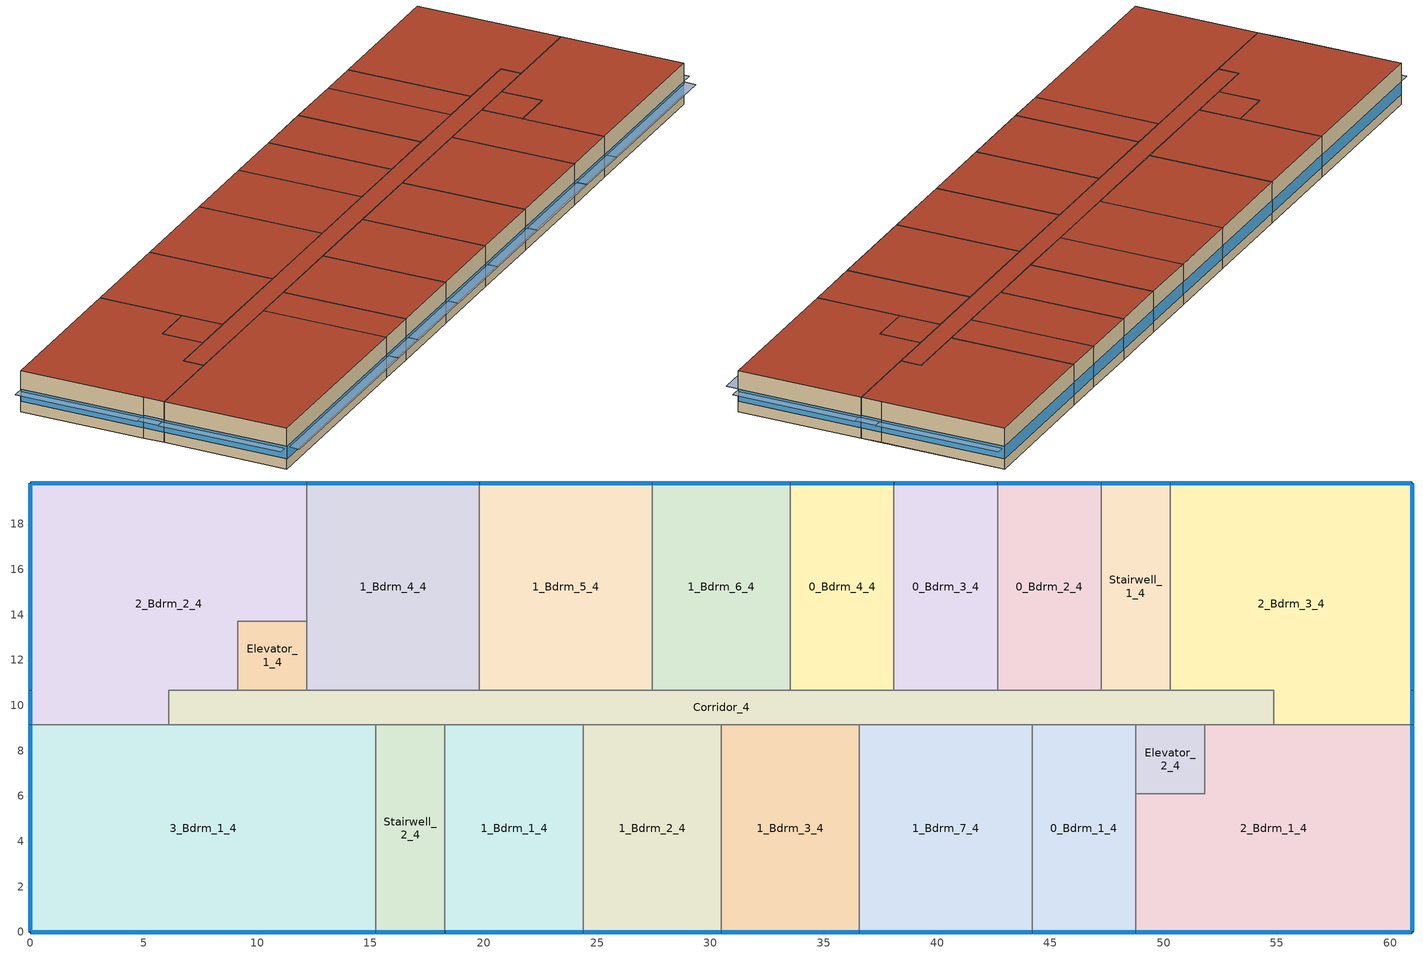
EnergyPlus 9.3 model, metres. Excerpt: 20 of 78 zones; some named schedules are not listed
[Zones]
0_Bdrm_1_4
 floor to 0_Bdrm_1_3 (Typical Interior Floor): 44.2,0 44.2,9.14 48.77,9.14 48.77,0 z10.36
 wall outside (Typical Insulated Wood Framed Exterior Wall R-34.48): 44.2,0 48.77,0 z10.36:13.41
 wall to Elevator_2_4 (Typical Interior Wall): 48.77,6.1 48.77,9.14 z10.36:13.41
 wall to 2_Bdrm_1_4 (Typical Interior Wall): 48.77,0 48.77,6.1 z10.36:13.41
 wall to 1_Bdrm_7_4 (Typical Interior Wall): 44.2,9.14 44.2,0 z10.36:13.41
 wall to Corridor_4 (Typical Interior Wall): 48.77,9.14 44.2,9.14 z10.36:13.41
 window (U 0.25 SHGC 0.22 Simple Glazing Window U-0.25 SHGC 0.22): 44.22,0 48.74,0 z11.13:12.05
 roof outside (Typical IEAD Roof R-34.48): 44.2,9.14 44.2,0 48.77,0 48.77,9.14 z13.41
0_Bdrm_2_4
 floor to 0_Bdrm_2_3 (Typical Interior Floor): 47.24,19.81 47.24,10.67 42.67,10.67 42.67,19.81 z10.36
 wall outside (Typical Insulated Wood Framed Exterior Wall R-34.48): 47.24,19.81 42.67,19.81 z10.36:13.41
 wall to Stairwell_1_4 (Typical Interior Wall): 47.24,10.67 47.24,19.81 z10.36:13.41
 wall to Corridor_4 (Typical Interior Wall): 42.67,10.67 47.24,10.67 z10.36:13.41
 wall to 0_Bdrm_3_4 (Typical Interior Wall): 42.67,19.81 42.67,10.67 z10.36:13.41
 window (U 0.25 SHGC 0.22 Simple Glazing Window U-0.25 SHGC 0.22): 47.22,19.81 42.7,19.81 z11.13:12.05
 roof outside (Typical IEAD Roof R-34.48): 42.67,19.81 42.67,10.67 47.24,10.67 47.24,19.81 z13.41
0_Bdrm_3_4
 floor to 0_Bdrm_3_3 (Typical Interior Floor): 42.67,19.81 42.67,10.67 38.1,10.67 38.1,19.81 z10.36
 wall outside (Typical Insulated Wood Framed Exterior Wall R-34.48): 42.67,19.81 38.1,19.81 z10.36:13.41
 wall to Corridor_4 (Typical Interior Wall): 38.1,10.67 42.67,10.67 z10.36:13.41
 wall to 0_Bdrm_4_4 (Typical Interior Wall): 38.1,19.81 38.1,10.67 z10.36:13.41
 window (U 0.25 SHGC 0.22 Simple Glazing Window U-0.25 SHGC 0.22): 42.65,19.81 38.13,19.81 z11.13:12.05
 roof outside (Typical IEAD Roof R-34.48): 38.1,19.81 38.1,10.67 42.67,10.67 42.67,19.81 z13.41
0_Bdrm_4_4
 floor to 0_Bdrm_4_3 (Typical Interior Floor): 38.1,19.81 38.1,10.67 33.53,10.67 33.53,19.81 z10.36
 wall outside (Typical Insulated Wood Framed Exterior Wall R-34.48): 38.1,19.81 33.53,19.81 z10.36:13.41
 wall to Corridor_4 (Typical Interior Wall): 33.53,10.67 38.1,10.67 z10.36:13.41
 wall to 1_Bdrm_6_4 (Typical Interior Wall): 33.53,19.81 33.53,10.67 z10.36:13.41
 window (U 0.25 SHGC 0.22 Simple Glazing Window U-0.25 SHGC 0.22): 38.07,19.81 33.55,19.81 z11.13:12.05
 roof outside (Typical IEAD Roof R-34.48): 33.53,19.81 33.53,10.67 38.1,10.67 38.1,19.81 z13.41
1_Bdrm_1_4
 floor to 1_Bdrm_1_3 (Typical Interior Floor): 24.38,9.14 24.38,0 18.29,0 18.29,9.14 z10.36
 wall outside (Typical Insulated Wood Framed Exterior Wall R-34.48): 18.29,0 24.38,0 z10.36:13.41
 wall to 1_Bdrm_2_4 (Typical Interior Wall): 24.38,0 24.38,9.14 z10.36:13.41
 wall to Stairwell_2_4 (Typical Interior Wall): 18.29,9.14 18.29,0 z10.36:13.41
 wall to Corridor_4 (Typical Interior Wall): 24.38,9.14 18.29,9.14 z10.36:13.41
 window (U 0.25 SHGC 0.22 Simple Glazing Window U-0.25 SHGC 0.22): 18.31,0 24.36,0 z11.13:12.05
 roof outside (Typical IEAD Roof R-34.48): 18.29,9.14 18.29,0 24.38,0 24.38,9.14 z13.41
1_Bdrm_2_4
 floor to 1_Bdrm_2_3 (Typical Interior Floor): 30.48,9.14 30.48,0 24.38,0 24.38,9.14 z10.36
 wall outside (Typical Insulated Wood Framed Exterior Wall R-34.48): 24.38,0 30.48,0 z10.36:13.41
 wall to 1_Bdrm_3_4 (Typical Interior Wall): 30.48,0 30.48,9.14 z10.36:13.41
 wall to Corridor_4 (Typical Interior Wall): 30.48,9.14 24.38,9.14 z10.36:13.41
 window (U 0.25 SHGC 0.22 Simple Glazing Window U-0.25 SHGC 0.22): 24.41,0 30.45,0 z11.13:12.05
 roof outside (Typical IEAD Roof R-34.48): 24.38,9.14 24.38,0 30.48,0 30.48,9.14 z13.41
1_Bdrm_3_4
 floor to 1_Bdrm_3_3 (Typical Interior Floor): 36.58,9.14 36.58,0 30.48,0 30.48,9.14 z10.36
 wall outside (Typical Insulated Wood Framed Exterior Wall R-34.48): 30.48,0 36.58,0 z10.36:13.41
 wall to 1_Bdrm_7_4 (Typical Interior Wall): 36.58,0 36.58,9.14 z10.36:13.41
 wall to Corridor_4 (Typical Interior Wall): 36.58,9.14 30.48,9.14 z10.36:13.41
 window (U 0.25 SHGC 0.22 Simple Glazing Window U-0.25 SHGC 0.22): 30.51,0 36.55,0 z11.13:12.05
 roof outside (Typical IEAD Roof R-34.48): 30.48,9.14 30.48,0 36.58,0 36.58,9.14 z13.41
1_Bdrm_4_4
 floor to 1_Bdrm_4_3 (Typical Interior Floor): 12.19,10.67 12.19,19.81 19.81,19.81 19.81,10.67 z10.36
 wall outside (Typical Insulated Wood Framed Exterior Wall R-34.48): 19.81,19.81 12.19,19.81 z10.36:13.41
 wall to 1_Bdrm_5_4 (Typical Interior Wall): 19.81,10.67 19.81,19.81 z10.36:13.41
 wall to Corridor_4 (Typical Interior Wall): 12.19,10.67 19.81,10.67 z10.36:13.41
 wall to Elevator_1_4 (Typical Interior Wall): 12.19,13.72 12.19,10.67 z10.36:13.41
 wall to 2_Bdrm_2_4 (Typical Interior Wall): 12.19,19.81 12.19,13.72 z10.36:13.41
 window (U 0.25 SHGC 0.22 Simple Glazing Window U-0.25 SHGC 0.22): 19.79,19.81 12.22,19.81 z11.13:12.05
 roof outside (Typical IEAD Roof R-34.48): 12.19,19.81 12.19,10.67 19.81,10.67 19.81,19.81 z13.41
1_Bdrm_5_4
 floor to 1_Bdrm_5_3 (Typical Interior Floor): 27.43,19.81 27.43,10.67 19.81,10.67 19.81,19.81 z10.36
 wall outside (Typical Insulated Wood Framed Exterior Wall R-34.48): 27.43,19.81 19.81,19.81 z10.36:13.41
 wall to 1_Bdrm_6_4 (Typical Interior Wall): 27.43,10.67 27.43,19.81 z10.36:13.41
 wall to Corridor_4 (Typical Interior Wall): 19.81,10.67 27.43,10.67 z10.36:13.41
 window (U 0.25 SHGC 0.22 Simple Glazing Window U-0.25 SHGC 0.22): 27.41,19.81 19.84,19.81 z11.13:12.05
 roof outside (Typical IEAD Roof R-34.48): 19.81,19.81 19.81,10.67 27.43,10.67 27.43,19.81 z13.41
1_Bdrm_6_4
 floor to 1_Bdrm_6_3 (Typical Interior Floor): 33.53,19.81 33.53,10.67 27.43,10.67 27.43,19.81 z10.36
 wall outside (Typical Insulated Wood Framed Exterior Wall R-34.48): 33.53,19.81 27.43,19.81 z10.36:13.41
 wall to Corridor_4 (Typical Interior Wall): 27.43,10.67 33.53,10.67 z10.36:13.41
 window (U 0.25 SHGC 0.22 Simple Glazing Window U-0.25 SHGC 0.22): 33.5,19.81 27.46,19.81 z11.13:12.05
 roof outside (Typical IEAD Roof R-34.48): 27.43,19.81 27.43,10.67 33.53,10.67 33.53,19.81 z13.41
1_Bdrm_7_4
 floor to 1_Bdrm_7_3 (Typical Interior Floor): 44.2,9.14 44.2,0 36.58,0 36.58,9.14 z10.36
 wall outside (Typical Insulated Wood Framed Exterior Wall R-34.48): 36.58,0 44.2,0 z10.36:13.41
 wall to Corridor_4 (Typical Interior Wall): 44.2,9.14 36.58,9.14 z10.36:13.41
 window (U 0.25 SHGC 0.22 Simple Glazing Window U-0.25 SHGC 0.22): 36.6,0 44.17,0 z11.13:12.05
 roof outside (Typical IEAD Roof R-34.48): 36.58,9.14 36.58,0 44.2,0 44.2,9.14 z13.41
2_Bdrm_1_4
 floor to 2_Bdrm_1_3 (Typical Interior Floor): 48.77,0 48.77,6.1 51.82,6.1 51.82,9.14 60.96,9.14 60.96,0 z10.36
 wall outside (Typical Insulated Wood Framed Exterior Wall R-34.48): 48.77,0 60.96,0 60.96,9.14 z10.36:13.41
 wall to Elevator_2_4 (Typical Interior Wall): 51.82,9.14 51.82,6.1 48.77,6.1 z10.36:13.41
 wall to Corridor_4 (Typical Interior Wall): 54.86,9.14 51.82,9.14 z10.36:13.41
 wall to 2_Bdrm_3_4 (Typical Interior Wall): 60.96,9.14 54.86,9.14 z10.36:13.41
 window (U 0.25 SHGC 0.22 Simple Glazing Window U-0.25 SHGC 0.22): 60.96,0.03 60.96,9.12 / 48.79,0 60.93,0 z11.13:12.04
 roof outside (Typical IEAD Roof R-34.48): 51.82,9.14 51.82,6.1 48.77,6.1 48.77,0 60.96,0 60.96,9.14 z13.41
2_Bdrm_2_4
 floor to 2_Bdrm_2_3 (Typical Interior Floor): 0,9.14 0,19.81 12.19,19.81 12.19,13.72 9.14,13.72 9.14,10.67 6.1,10.67 6.1,9.14 z10.36
 wall outside (Typical Insulated Wood Framed Exterior Wall R-34.48): 12.19,19.81 0,19.81 0,10.67 0,9.14 z10.36:13.41
 wall to Elevator_1_4 (Typical Interior Wall): 9.14,10.67 9.14,13.72 12.19,13.72 z10.36:13.41
 wall to Corridor_4 (Typical Interior Wall): 6.1,9.14 6.1,10.67 9.14,10.67 z10.36:13.41
 wall to 3_Bdrm_1_4 (Typical Interior Wall): 0,9.14 6.1,9.14 z10.36:13.41
 window (U 0.25 SHGC 0.22 Simple Glazing Window U-0.25 SHGC 0.22): 0,10.64 0,9.17 z11.13:12.07; 0,19.79 0,10.69 / 12.17,19.81 0.03,19.81 z11.13:12.04
 roof outside (Typical IEAD Roof R-34.48): 0,19.81 0,9.14 6.1,9.14 6.1,10.67 9.14,10.67 9.14,13.72 12.19,13.72 12.19,19.81 z13.41
2_Bdrm_3_4
 floor to 2_Bdrm_3_3 (Typical Interior Floor): 54.86,9.14 54.86,10.67 50.29,10.67 50.29,19.81 60.96,19.81 60.96,9.14 z10.36
 wall outside (Typical Insulated Wood Framed Exterior Wall R-34.48): 60.96,9.14 60.96,10.67 60.96,19.81 50.29,19.81 z10.36:13.41
 wall to Corridor_4 (Typical Interior Wall): 50.29,10.67 54.86,10.67 54.86,9.14 z10.36:13.41
 wall to Stairwell_1_4 (Typical Interior Wall): 50.29,19.81 50.29,10.67 z10.36:13.41
 window (U 0.25 SHGC 0.22 Simple Glazing Window U-0.25 SHGC 0.22): 60.93,19.81 50.32,19.81 / 60.96,10.69 60.96,19.79 z11.13:12.04; 60.96,9.17 60.96,10.64 z11.13:12.07
 roof outside (Typical IEAD Roof R-34.48): 50.29,19.81 50.29,10.67 54.86,10.67 54.86,9.14 60.96,9.14 60.96,19.81 z13.41
3_Bdrm_1_4
 floor to 3_Bdrm_1_3 (Typical Interior Floor): 0,0 0,9.14 15.24,9.14 15.24,0 z10.36
 wall outside (Typical Insulated Wood Framed Exterior Wall R-34.48): 0,9.14 0,0 15.24,0 z10.36:13.41
 wall to Stairwell_2_4 (Typical Interior Wall): 15.24,0 15.24,9.14 z10.36:13.41
 wall to Corridor_4 (Typical Interior Wall): 15.24,9.14 6.1,9.14 z10.36:13.41
 window (U 0.25 SHGC 0.22 Simple Glazing Window U-0.25 SHGC 0.22): 0.03,0 15.21,0 / 0,9.12 0,0.03 z11.13:12.04
 roof outside (Typical IEAD Roof R-34.48): 0,9.14 0,0 15.24,0 15.24,9.14 z13.41
Corridor_4
 floor to Corridor_3 (Typical Interior Floor): 6.1,9.14 6.1,10.67 54.86,10.67 54.86,9.14 z10.36
 wall to Elevator_2_4 (Typical Interior Wall): 48.77,9.14 51.82,9.14 z10.36:13.41
 wall to Stairwell_2_4 (Typical Interior Wall): 15.24,9.14 18.29,9.14 z10.36:13.41
 wall to Elevator_1_4 (Typical Interior Wall): 12.19,10.67 9.14,10.67 z10.36:13.41
 wall to Stairwell_1_4 (Typical Interior Wall): 50.29,10.67 47.24,10.67 z10.36:13.41
 roof outside (Typical IEAD Roof R-34.48): 6.1,10.67 6.1,9.14 54.86,9.14 54.86,10.67 z13.41
Elevator_1_4
 floor to Elevator_1_3 (Typical Interior Floor): 12.19,13.72 12.19,10.67 9.14,10.67 9.14,13.72 z10.36
 roof outside (Typical IEAD Roof R-34.48): 9.14,13.72 9.14,10.67 12.19,10.67 12.19,13.72 z13.41
Elevator_2_4
 floor to Elevator_2_3 (Typical Interior Floor): 51.82,9.14 51.82,6.1 48.77,6.1 48.77,9.14 z10.36
 roof outside (Typical IEAD Roof R-34.48): 48.77,9.14 48.77,6.1 51.82,6.1 51.82,9.14 z13.41
Stairwell_1_4
 floor to Stairwell_1_3 (Typical Interior Floor): 50.29,19.81 50.29,10.67 47.24,10.67 47.24,19.81 z10.36
 wall outside (Typical Insulated Wood Framed Exterior Wall R-34.48): 50.29,19.81 47.24,19.81 z10.36:13.41
 window (U 0.25 SHGC 0.24 Simple Glazing Window U-0.25 SHGC 0.24): 50.27,19.81 47.27,19.81 z11.13:12.06
 roof outside (Typical IEAD Roof R-34.48): 47.24,19.81 47.24,10.67 50.29,10.67 50.29,19.81 z13.41
Stairwell_2_4
 floor to Stairwell_2_3 (Typical Interior Floor): 18.29,9.14 18.29,0 15.24,0 15.24,9.14 z10.36
 wall outside (Typical Insulated Wood Framed Exterior Wall R-34.48): 15.24,0 18.29,0 z10.36:13.41
 window (U 0.25 SHGC 0.24 Simple Glazing Window U-0.25 SHGC 0.24): 15.27,0 18.26,0 z11.13:12.06
 roof outside (Typical IEAD Roof R-34.48): 15.24,9.14 15.24,0 18.29,0 18.29,9.14 z13.41
shading: 48.74,0 44.22,0 44.22,-0.92 48.74,-0.92 z12.05; 24.36,0 18.31,0 18.31,-0.92 24.36,-0.92 z12.05; 30.45,0 24.41,0 24.41,-0.92 30.45,-0.92 z12.05; 36.55,0 30.51,0 30.51,-0.92 36.55,-0.92 z12.05; 44.17,0 36.6,0 36.6,-0.92 44.17,-0.92 z12.05; 60.96,9.12 60.96,0.03 61.88,0.03 61.88,9.12 z12.04; 60.93,0 48.79,0 48.79,-0.92 60.93,-0.92 z12.04; 0,9.17 0,10.64 -0.95,10.64 -0.95,9.17 z12.07; 0,10.69 0,19.79 -0.92,19.79 -0.92,10.69 z12.04; 60.96,19.79 60.96,10.69 61.88,10.69 61.88,19.79 z12.04; 60.96,10.64 60.96,9.17 61.91,9.17 61.91,10.64 z12.07; 15.21,0 0.03,0 0.03,-0.92 15.21,-0.92 z12.04; 0,0.03 0,9.12 -0.92,9.12 -0.92,0.03 z12.04; 18.26,0 15.27,0 15.27,-0.93 18.26,-0.93 z12.06
[Building]
Building 1: Terrain=City
[Site:Location]
Los Angeles Intl Arpt_CA_USA: Latitude {deg}=33.93; Longitude {deg}=-118.4; Time Zone {hr}=-8; Elevation {m}=30
[Site:GroundTemperature:BuildingSurface]
20.67, 20.66, 20.63, 20.67, 20.7, 22.85, 23.24, 23.33, 23.34, 21.19, 20.85, 20.74
[Site:WaterMainsTemperature]
Calculation Method=Correlation; Annual Average Outdoor Air Temperature {C}=16.8167; Maximum Difference In Monthly Average Outdoor Air Temperatures {deltaC}=6.3
[SizingPeriod:DesignDay] Day of Month=21; Dry-Bulb Temperature Range Modifier Type=DefaultMultipliers; Humidity Condition Type=Wetbulb; Barometric Pressure {Pa}=100965; Rain Indicator=No; Snow Indicator=No; Daylight Saving Time Indicator=No
Name | Month | Day Type | Maximum Dry-Bulb Temperature {C} | Daily Dry-Bulb Temperature Range {deltaC} | Wetbulb or DewPoint at Maximum Dry-Bulb {C} | Wind Speed {m/s} | Wind Direction {deg} | Solar Model Indicator | ASHRAE Clear Sky Optical Depth for Beam Irradiance (taub) | ASHRAE Clear Sky Optical Depth for Diffuse Irradiance (taud) | Sky Clearness
Los Angeles Intl Arpt Ann Clg .4% Condns DB=>MWB 1 | 8 | SummerDesignDay | 28.7 | 6 | 17.9 | 4.1 | 250 | ASHRAETau | 0.44 | 2.108
Los Angeles Intl Arpt Ann Clg .4% Condns WB=>MDB 1 | 8 | SummerDesignDay | 25.6 | 6 | 21.2 | 4.1 | 250 | ASHRAETau | 0.44 | 2.108
Los Angeles Intl Arpt Ann Htg 99.6% Condns DB 1 | 1 | WinterDesignDay | 6.9 | 0 | 6.9 | 2.4 | 90 | ASHRAEClearSky |  |  | 0
[Material] Thermal Absorptance=0.9
Name | Roughness | Thickness {m} | Conductivity {W/m-K} | Density {kg/m3} | Specific Heat {J/kg-K} | Solar Absorptance | Visible Absorptance
100mm Normalweight concrete floor | MediumRough | 0.1016 | 2.31045 | 2322 | 832.557 | 0 | 0
25mm Stucco | Smooth | 0.0254 | 0.72 | 1856 | 840 | 0.7 | 0.7
5/8 in. Gypsum Board | MediumSmooth | 0.0159 | 0.16 | 800 | 1090 | 0.7 | 0.7
G01 13mm gypsum board | Smooth | 0.0127 | 0.160031 | 800.001 | 1090.73 | 0.7 | 0.5
Metal Roof Surface | Smooth | 0.0008 | 45.28 | 7824 | 500 | 0.7 | 0.7
Roof Membrane | VeryRough | 0.0095 | 0.16 | 1121.29 | 1460 | 0.7 | 0.7
Std Wood 6inch | MediumSmooth | 0.15 | 0.12 | 540 | 1210 | 0.7 | 0.7
[Material:NoMass] Roughness=Smooth; Thermal Absorptance=0.9; Solar Absorptance=0.7
Name | Thermal Resistance {m2-K/W} | Visible Absorptance
CP02 CARPET PAD | 0.21648 | 0.8
Typical Insulation R-32.3 | 5.68904 | 0.7
Typical Insulation R-33.37 | 5.87601 | 0.7
[WindowMaterial:SimpleGlazingSystem] U-Factor {W/m2-K}=1.80262
Name | Solar Heat Gain Coefficient | Visible Transmittance
U 0.25 SHGC 0.22 Simple Glazing U-0.32 SHGC 0.22 | 0.22 | 0.242
U 0.25 SHGC 0.24 Simple Glazing U-0.32 SHGC 0.24 | 0.24 | 0.264
[Construction]
InteriorFurnishings: Std Wood 6inch
Typical IEAD Roof R-34.48: Roof Membrane, Typical Insulation R-33.37, Metal Roof Surface
Typical Insulated Wood Framed Exterior Wall R-34.48: 25mm Stucco, 5/8 in. Gypsum Board, Typical Insulation R-32.3, 5/8 in. Gypsum Board
Typical Interior Floor: 100mm Normalweight concrete floor, CP02 CARPET PAD
Typical Interior Wall: G01 13mm gypsum board, G01 13mm gypsum board
U 0.25 SHGC 0.22 Simple Glazing Window U-0.25 SHGC 0.22: U 0.25 SHGC 0.22 Simple Glazing U-0.32 SHGC 0.22
U 0.25 SHGC 0.24 Simple Glazing Window U-0.25 SHGC 0.24: U 0.25 SHGC 0.24 Simple Glazing U-0.32 SHGC 0.24
[Zone]
0_Bdrm_1_4; 0_Bdrm_2_4; 0_Bdrm_3_4; 0_Bdrm_4_4; 1_Bdrm_1_4; 1_Bdrm_2_4; 1_Bdrm_3_4; 1_Bdrm_4_4; 1_Bdrm_5_4; 1_Bdrm_6_4; 1_Bdrm_7_4; 2_Bdrm_1_4; 2_Bdrm_2_4; 2_Bdrm_3_4; 3_Bdrm_1_4; Corridor_4; Elevator_1_4; Elevator_2_4; Stairwell_1_4; Stairwell_2_4
[InternalMass] Construction=InteriorFurnishings
Name | Zone or ZoneList | Surface Area {m2}
0_Bdrm_1_4 Mass | 0_Bdrm_1_4 | 83.6127
0_Bdrm_2_4 Mass | 0_Bdrm_2_4 | 83.6127
0_Bdrm_3_4 Mass | 0_Bdrm_3_4 | 83.6127
0_Bdrm_4_4 Mass | 0_Bdrm_4_4 | 83.6127
1_Bdrm_1_4 Mass | 1_Bdrm_1_4 | 111.484
1_Bdrm_2_4 Mass | 1_Bdrm_2_4 | 111.484
1_Bdrm_3_4 Mass | 1_Bdrm_3_4 | 111.484
1_Bdrm_4_4 Mass | 1_Bdrm_4_4 | 139.355
1_Bdrm_5_4 Mass | 1_Bdrm_5_4 | 139.355
1_Bdrm_6_4 Mass | 1_Bdrm_6_4 | 111.484
1_Bdrm_7_4 Mass | 1_Bdrm_7_4 | 139.355
2_Bdrm_1_4 Mass | 2_Bdrm_1_4 | 204.387
2_Bdrm_2_4 Mass | 2_Bdrm_2_4 | 222.967
2_Bdrm_3_4 Mass | 2_Bdrm_3_4 | 213.677
3_Bdrm_1_4 Mass | 3_Bdrm_1_4 | 278.709
[People] Number of People Schedule=res occupants schedule; Number of People Calculation Method=People; Fraction Radiant=0.319734; Sensible Heat Fraction=0.573; Activity Level Schedule=Schedule Ruleset 1; Carbon Dioxide Generation Rate {m3/s-W}=0; Enable ASHRAE 55 Comfort Warnings=No; Mean Radiant Temperature Calculation Type=ZoneAveraged
Name | Zone or ZoneList | Number of People
res occupants|Building Unit 009|0_Bdrm_1_4 | 0_Bdrm_1_4 | 0.63
res occupants|Building Unit 010|0_Bdrm_2_4 | 0_Bdrm_2_4 | 0.63
res occupants|Building Unit 011|0_Bdrm_3_4 | 0_Bdrm_3_4 | 0.63
res occupants|Building Unit 012|0_Bdrm_4_4 | 0_Bdrm_4_4 | 0.63
res occupants|Building Unit 115|1_Bdrm_1_4 | 1_Bdrm_1_4 | 1.55
res occupants|Building Unit 116|1_Bdrm_2_4 | 1_Bdrm_2_4 | 1.55
res occupants|Building Unit 117|1_Bdrm_3_4 | 1_Bdrm_3_4 | 1.55
res occupants|Building Unit 118|1_Bdrm_4_4 | 1_Bdrm_4_4 | 1.55
res occupants|Building Unit 119|1_Bdrm_5_4 | 1_Bdrm_5_4 | 1.55
res occupants|Building Unit 120|1_Bdrm_6_4 | 1_Bdrm_6_4 | 1.55
res occupants|Building Unit 121|1_Bdrm_7_4 | 1_Bdrm_7_4 | 1.55
res occupants|Building Unit 207|2_Bdrm_1_4 | 2_Bdrm_1_4 | 2.47
res occupants|Building Unit 208|2_Bdrm_2_4 | 2_Bdrm_2_4 | 2.47
res occupants|Building Unit 209|2_Bdrm_3_4 | 2_Bdrm_3_4 | 2.47
res occupants|Building Unit 303|3_Bdrm_1_4 | 3_Bdrm_1_4 | 3.39
[Lights] Schedule=res lighting interior; Design Level Calculation Method=LightingLevel; Return Air Fraction=0; Fraction Radiant=0.6; Fraction Visible=0.2; Fraction Replaceable=1
Name | Zone or ZoneList | Lighting Level {W}
res lighting interior|Building Unit 009 0_Bdrm_1_4 | 0_Bdrm_1_4 | 95.814
res lighting interior|Building Unit 010 0_Bdrm_2_4 | 0_Bdrm_2_4 | 95.814
res lighting interior|Building Unit 011 0_Bdrm_3_4 | 0_Bdrm_3_4 | 95.814
res lighting interior|Building Unit 012 0_Bdrm_4_4 | 0_Bdrm_4_4 | 95.814
res lighting interior|Building Unit 115 1_Bdrm_1_4 | 1_Bdrm_1_4 | 109.293
res lighting interior|Building Unit 116 1_Bdrm_2_4 | 1_Bdrm_2_4 | 109.293
res lighting interior|Building Unit 117 1_Bdrm_3_4 | 1_Bdrm_3_4 | 109.293
res lighting interior|Building Unit 118 1_Bdrm_4_4 | 1_Bdrm_4_4 | 122.773
res lighting interior|Building Unit 119 1_Bdrm_5_4 | 1_Bdrm_5_4 | 122.773
res lighting interior|Building Unit 120 1_Bdrm_6_4 | 1_Bdrm_6_4 | 109.293
res lighting interior|Building Unit 121 1_Bdrm_7_4 | 1_Bdrm_7_4 | 122.773
res lighting interior|Building Unit 207 2_Bdrm_1_4 | 2_Bdrm_1_4 | 154.224
res lighting interior|Building Unit 208 2_Bdrm_2_4 | 2_Bdrm_2_4 | 163.21
res lighting interior|Building Unit 209 2_Bdrm_3_4 | 2_Bdrm_3_4 | 158.717
res lighting interior|Building Unit 303 3_Bdrm_1_4 | 3_Bdrm_1_4 | 190.169
[ElectricEquipment] Design Level Calculation Method=EquipmentLevel
Name | Zone or ZoneList | Schedule | Design Level {W} | Fraction Latent | Fraction Radiant | Fraction Lost
res misc plug loads|Building Unit 009|0_Bdrm_1_4 | 0_Bdrm_1_4 | res misc plug loads schedule | 225.335 | 0.021 | 0.558 | 0.049
res range electric|Building Unit 009 | 0_Bdrm_1_4 | res range electric|false schedule | 105.925 | 0.3 | 0.24 | 0.3
res refrig|Building Unit 009 | 0_Bdrm_1_4 | res refrig schedule | 52.1911 | 0 | 0 | 0
res misc plug loads|Building Unit 010|0_Bdrm_2_4 | 0_Bdrm_2_4 | res misc plug loads schedule | 225.335 | 0.021 | 0.558 | 0.049
res range electric|Building Unit 010 | 0_Bdrm_2_4 | res range electric|false schedule | 105.925 | 0.3 | 0.24 | 0.3
res refrig|Building Unit 010 | 0_Bdrm_2_4 | res refrig schedule | 52.1911 | 0 | 0 | 0
res misc plug loads|Building Unit 011|0_Bdrm_3_4 | 0_Bdrm_3_4 | res misc plug loads schedule | 225.335 | 0.021 | 0.558 | 0.049
res range electric|Building Unit 011 | 0_Bdrm_3_4 | res range electric|false schedule | 105.925 | 0.3 | 0.24 | 0.3
res refrig|Building Unit 011 | 0_Bdrm_3_4 | res refrig schedule | 52.1911 | 0 | 0 | 0
res misc plug loads|Building Unit 012|0_Bdrm_4_4 | 0_Bdrm_4_4 | res misc plug loads schedule | 225.335 | 0.021 | 0.558 | 0.049
res range electric|Building Unit 012 | 0_Bdrm_4_4 | res range electric|false schedule | 105.925 | 0.3 | 0.24 | 0.3
res refrig|Building Unit 012 | 0_Bdrm_4_4 | res refrig schedule | 52.1911 | 0 | 0 | 0
res misc plug loads|Building Unit 115|1_Bdrm_1_4 | 1_Bdrm_1_4 | res misc plug loads schedule | 265.888 | 0.021 | 0.558 | 0.049
res range electric|Building Unit 115 | 1_Bdrm_1_4 | res range electric|false schedule | 141.405 | 0.3 | 0.24 | 0.3
res refrig|Building Unit 115 | 1_Bdrm_1_4 | res refrig schedule | 52.1911 | 0 | 0 | 0
res misc plug loads|Building Unit 116|1_Bdrm_2_4 | 1_Bdrm_2_4 | res misc plug loads schedule | 265.888 | 0.021 | 0.558 | 0.049
res range electric|Building Unit 116 | 1_Bdrm_2_4 | res range electric|false schedule | 141.405 | 0.3 | 0.24 | 0.3
res refrig|Building Unit 116 | 1_Bdrm_2_4 | res refrig schedule | 52.1911 | 0 | 0 | 0
res misc plug loads|Building Unit 117|1_Bdrm_3_4 | 1_Bdrm_3_4 | res misc plug loads schedule | 265.888 | 0.021 | 0.558 | 0.049
res range electric|Building Unit 117 | 1_Bdrm_3_4 | res range electric|false schedule | 141.405 | 0.3 | 0.24 | 0.3
res refrig|Building Unit 117 | 1_Bdrm_3_4 | res refrig schedule | 52.1911 | 0 | 0 | 0
res misc plug loads|Building Unit 118|1_Bdrm_4_4 | 1_Bdrm_4_4 | res misc plug loads schedule | 273.52 | 0.021 | 0.558 | 0.049
res range electric|Building Unit 118 | 1_Bdrm_4_4 | res range electric|false schedule | 141.405 | 0.3 | 0.24 | 0.3
res refrig|Building Unit 118 | 1_Bdrm_4_4 | res refrig schedule | 52.1911 | 0 | 0 | 0
res misc plug loads|Building Unit 119|1_Bdrm_5_4 | 1_Bdrm_5_4 | res misc plug loads schedule | 273.52 | 0.021 | 0.558 | 0.049
res range electric|Building Unit 119 | 1_Bdrm_5_4 | res range electric|false schedule | 141.405 | 0.3 | 0.24 | 0.3
res refrig|Building Unit 119 | 1_Bdrm_5_4 | res refrig schedule | 52.1911 | 0 | 0 | 0
res misc plug loads|Building Unit 120|1_Bdrm_6_4 | 1_Bdrm_6_4 | res misc plug loads schedule | 265.888 | 0.021 | 0.558 | 0.049
res range electric|Building Unit 120 | 1_Bdrm_6_4 | res range electric|false schedule | 141.405 | 0.3 | 0.24 | 0.3
res refrig|Building Unit 120 | 1_Bdrm_6_4 | res refrig schedule | 52.1911 | 0 | 0 | 0
res misc plug loads|Building Unit 121|1_Bdrm_7_4 | 1_Bdrm_7_4 | res misc plug loads schedule | 273.52 | 0.021 | 0.558 | 0.049
res range electric|Building Unit 121 | 1_Bdrm_7_4 | res range electric|false schedule | 141.405 | 0.3 | 0.24 | 0.3
res refrig|Building Unit 121 | 1_Bdrm_7_4 | res refrig schedule | 52.1911 | 0 | 0 | 0
res misc plug loads|Building Unit 207|2_Bdrm_1_4 | 2_Bdrm_1_4 | res misc plug loads schedule | 324.249 | 0.021 | 0.558 | 0.049
res range electric|Building Unit 207 | 2_Bdrm_1_4 | res range electric|false schedule | 176.885 | 0.3 | 0.24 | 0.3
res refrig|Building Unit 207 | 2_Bdrm_1_4 | res refrig schedule | 52.1911 | 0 | 0 | 0
res misc plug loads|Building Unit 208|2_Bdrm_2_4 | 2_Bdrm_2_4 | res misc plug loads schedule | 329.337 | 0.021 | 0.558 | 0.049
res range electric|Building Unit 208 | 2_Bdrm_2_4 | res range electric|false schedule | 176.885 | 0.3 | 0.24 | 0.3
res refrig|Building Unit 208 | 2_Bdrm_2_4 | res refrig schedule | 52.1911 | 0 | 0 | 0
res misc plug loads|Building Unit 209|2_Bdrm_3_4 | 2_Bdrm_3_4 | res misc plug loads schedule | 326.793 | 0.021 | 0.558 | 0.049
res range electric|Building Unit 209 | 2_Bdrm_3_4 | res range electric|false schedule | 176.885 | 0.3 | 0.24 | 0.3
res refrig|Building Unit 209 | 2_Bdrm_3_4 | res refrig schedule | 52.1911 | 0 | 0 | 0
res misc plug loads|Building Unit 303|3_Bdrm_1_4 | 3_Bdrm_1_4 | res misc plug loads schedule | 377.521 | 0.021 | 0.558 | 0.049
res range electric|Building Unit 303 | 3_Bdrm_1_4 | res range electric|false schedule | 212.365 | 0.3 | 0.24 | 0.3
res refrig|Building Unit 303 | 3_Bdrm_1_4 | res refrig schedule | 52.1911 | 0 | 0 | 0
Elevator_1_4 Elevator Fans | Elevator_1_4 | Elevator Schedule 3 | 30.9576 |  | 0.5
Elevator_1_4 Elevator Lift Motors | Elevator_1_4 | Elevator Schedule 1 | 20370 |  | 0 | 1
Elevator_1_4 Elevator Lights | Elevator_1_4 | Elevator Schedule 2 | 32.3486 |  | 0.5
Elevator_2_4 Elevator Fans | Elevator_2_4 | Elevator Schedule 3 | 30.9576 |  | 0.5
Elevator_2_4 Elevator Lift Motors | Elevator_2_4 | Elevator Schedule 1 | 20370 |  | 0 | 1
Elevator_2_4 Elevator Lights | Elevator_2_4 | Elevator Schedule 2 | 32.3486 |  | 0.5
[ZoneInfiltration:DesignFlowRate] Schedule=Always On Discrete; Design Flow Rate Calculation Method=Flow/ExteriorArea; Constant Term Coefficient=0; Temperature Term Coefficient=0; Velocity Term Coefficient=0.224; Velocity Squared Term Coefficient=0
Name | Zone or ZoneList | Flow per Exterior Surface Area {m3/s-m2}
0_Bdrm_1_4 Infiltration | 0_Bdrm_1_4 | 7.11967e-05
0_Bdrm_2_4 Infiltration | 0_Bdrm_2_4 | 7.11967e-05
0_Bdrm_3_4 Infiltration | 0_Bdrm_3_4 | 7.11967e-05
0_Bdrm_4_4 Infiltration | 0_Bdrm_4_4 | 7.11967e-05
1_Bdrm_1_4 Infiltration | 1_Bdrm_1_4 | 7.11967e-05
1_Bdrm_2_4 Infiltration | 1_Bdrm_2_4 | 7.11967e-05
1_Bdrm_3_4 Infiltration | 1_Bdrm_3_4 | 7.11967e-05
1_Bdrm_4_4 Infiltration | 1_Bdrm_4_4 | 7.11967e-05
1_Bdrm_5_4 Infiltration | 1_Bdrm_5_4 | 7.11967e-05
1_Bdrm_6_4 Infiltration | 1_Bdrm_6_4 | 7.11967e-05
1_Bdrm_7_4 Infiltration | 1_Bdrm_7_4 | 7.11967e-05
2_Bdrm_1_4 Infiltration | 2_Bdrm_1_4 | 0.00011075
2_Bdrm_2_4 Infiltration | 2_Bdrm_2_4 | 0.000109533
2_Bdrm_3_4 Infiltration | 2_Bdrm_3_4 | 0.000107757
3_Bdrm_1_4 Infiltration | 3_Bdrm_1_4 | 9.90562e-05
Stairwell_1_4 Infiltration | Stairwell_1_4 | 7.11967e-05
Stairwell_2_4 Infiltration | Stairwell_2_4 | 7.11967e-05
[ZoneControl:Thermostat]
Name | Zone or ZoneList | Control Type Schedule | Control 1
0_Bdrm_1_4 Thermostat | 0_Bdrm_1_4 | 0_Bdrm_1_4 Thermostat Schedule | 0_Bdrm_1_4 temperature setpoint
0_Bdrm_2_4 Thermostat | 0_Bdrm_2_4 | 0_Bdrm_2_4 Thermostat Schedule | 0_Bdrm_2_4 temperature setpoint
0_Bdrm_3_4 Thermostat | 0_Bdrm_3_4 | 0_Bdrm_3_4 Thermostat Schedule | 0_Bdrm_3_4 temperature setpoint
0_Bdrm_4_4 Thermostat | 0_Bdrm_4_4 | 0_Bdrm_4_4 Thermostat Schedule | 0_Bdrm_4_4 temperature setpoint
1_Bdrm_1_4 Thermostat | 1_Bdrm_1_4 | 1_Bdrm_1_4 Thermostat Schedule | 1_Bdrm_1_4 temperature setpoint
1_Bdrm_2_4 Thermostat | 1_Bdrm_2_4 | 1_Bdrm_2_4 Thermostat Schedule | 1_Bdrm_2_4 temperature setpoint
1_Bdrm_3_4 Thermostat | 1_Bdrm_3_4 | 1_Bdrm_3_4 Thermostat Schedule | 1_Bdrm_3_4 temperature setpoint
1_Bdrm_4_4 Thermostat | 1_Bdrm_4_4 | 1_Bdrm_4_4 Thermostat Schedule | 1_Bdrm_4_4 temperature setpoint
1_Bdrm_5_4 Thermostat | 1_Bdrm_5_4 | 1_Bdrm_5_4 Thermostat Schedule | 1_Bdrm_5_4 temperature setpoint
1_Bdrm_6_4 Thermostat | 1_Bdrm_6_4 | 1_Bdrm_6_4 Thermostat Schedule | 1_Bdrm_6_4 temperature setpoint
1_Bdrm_7_4 Thermostat | 1_Bdrm_7_4 | 1_Bdrm_7_4 Thermostat Schedule | 1_Bdrm_7_4 temperature setpoint
2_Bdrm_1_4 Thermostat | 2_Bdrm_1_4 | 2_Bdrm_1_4 Thermostat Schedule | 2_Bdrm_1_4 temperature setpoint
2_Bdrm_2_4 Thermostat | 2_Bdrm_2_4 | 2_Bdrm_2_4 Thermostat Schedule | 2_Bdrm_2_4 temperature setpoint
2_Bdrm_3_4 Thermostat | 2_Bdrm_3_4 | 2_Bdrm_3_4 Thermostat Schedule | 2_Bdrm_3_4 temperature setpoint
3_Bdrm_1_4 Thermostat | 3_Bdrm_1_4 | 3_Bdrm_1_4 Thermostat Schedule | 3_Bdrm_1_4 temperature setpoint
Corridor_4 Thermostat | Corridor_4 | Corridor_4 Thermostat Schedule | corridor 5 -  Thermostat
Stairwell_1_4 Thermostat | Stairwell_1_4 | Stairwell_1_4 Thermostat Schedule | stair -  Thermostat 1
Stairwell_2_4 Thermostat | Stairwell_2_4 | Stairwell_2_4 Thermostat Schedule | stair -  Thermostat 7
[ThermostatSetpoint:DualSetpoint]
Name | Heating Setpoint Temperature Schedule | Cooling Setpoint Temperature Schedule
0_Bdrm_1_4 temperature setpoint; 0_Bdrm_2_4 temperature setpoint; 0_Bdrm_3_4 temperature setpoint; 0_Bdrm_4_4 temperature setpoint; 1_Bdrm_1_4 temperature setpoint; 1_Bdrm_2_4 temperature setpoint; 1_Bdrm_3_4 temperature setpoint; 1_Bdrm_4_4 temperature setpoint; 1_Bdrm_5_4 temperature setpoint; 1_Bdrm_6_4 temperature setpoint; 1_Bdrm_7_4 temperature setpoint; 2_Bdrm_1_4 temperature setpoint; 2_Bdrm_2_4 temperature setpoint; 2_Bdrm_3_4 temperature setpoint; 3_Bdrm_1_4 temperature setpoint | res heating setpoint | res cooling setpoint
corridor 5 -  Thermostat | ZE_AEDG_Multifamily_Corridor_HtgSetp_Sch | ZE_AEDG_Multifamily_Corridor_ClgSetp_Sch
stair -  Thermostat 1; stair -  Thermostat 7 | HotelSmall SemiHeated_HtgSP_Sch | SmallHotel UnitHeater ClgSP Sch
[DesignSpecification:OutdoorAir] Outdoor Air Method=Sum; Outdoor Air Flow per Person {m3/s-person}=0; Outdoor Air Flow per Zone {m3/s}=0
Name | Outdoor Air Flow per Zone Floor Area {m3/s-m2} | Outdoor Air Flow Air Changes per Hour {1/hr}
living Ventilation | 0 | 0.35
corridor 5 Ventilation | 0 | 0
stair Ventilation | 0.0003048 | 0
[Zone equipment]
0_Bdrm_1_4: 0_Bdrm_1_4 ILAS
0_Bdrm_2_4: 0_Bdrm_2_4 ILAS
0_Bdrm_3_4: 0_Bdrm_3_4 ILAS
0_Bdrm_4_4: 0_Bdrm_4_4 ILAS
1_Bdrm_1_4: 1_Bdrm_1_4 ILAS
1_Bdrm_2_4: 1_Bdrm_2_4 ILAS
1_Bdrm_3_4: 1_Bdrm_3_4 ILAS
1_Bdrm_4_4: 1_Bdrm_4_4 ILAS
1_Bdrm_5_4: 1_Bdrm_5_4 ILAS
1_Bdrm_6_4: 1_Bdrm_6_4 ILAS
1_Bdrm_7_4: 1_Bdrm_7_4 ILAS
2_Bdrm_1_4: 2_Bdrm_1_4 ILAS
2_Bdrm_2_4: 2_Bdrm_2_4 ILAS
2_Bdrm_3_4: 2_Bdrm_3_4 ILAS
3_Bdrm_1_4: 3_Bdrm_1_4 ILAS
Corridor_4: Corridor_4 ILAS
Stairwell_1_4: Stairwell_1_4 ILAS
Stairwell_2_4: Stairwell_2_4 ILAS
[Sizing:Zone] Zone Cooling Design Supply Air Temperature Input Method=SupplyAirTemperature; Zone Cooling Design Supply Air Temperature {C}=14; Zone Cooling Design Supply Air Temperature Difference {deltaC}=11.11; Zone Heating Design Supply Air Temperature Input Method=SupplyAirTemperature; Zone Heating Design Supply Air Temperature {C}=40; Zone Heating Design Supply Air Temperature Difference {deltaC}=11.11; Zone Cooling Design Supply Air Humidity Ratio {kgWater/kgDryAir}=0.0085; Zone Heating Design Supply Air Humidity Ratio {kgWater/kgDryAir}=0.008; Cooling Design Air Flow Method=DesignDay; Cooling Design Air Flow Rate {m3/s}=0; Cooling Minimum Air Flow per Zone Floor Area {m3/s-m2}=0.000762; Cooling Minimum Air Flow {m3/s}=0; Cooling Minimum Air Flow Fraction=0; Heating Design Air Flow Method=DesignDay; Heating Design Air Flow Rate {m3/s}=0; Heating Maximum Air Flow per Zone Floor Area {m3/s-m2}=0.002032; Heating Maximum Air Flow {m3/s}=0.141576; Heating Maximum Air Flow Fraction=0.3
Name | Design Specification Outdoor Air Object | Account for Dedicated Outdoor Air System | Dedicated Outdoor Air System Control Strategy | Dedicated Outdoor Air Low Setpoint Temperature for Design {C} | Dedicated Outdoor Air High Setpoint Temperature for Design {C}
0_Bdrm_1_4; 0_Bdrm_2_4; 0_Bdrm_3_4; 0_Bdrm_4_4; 1_Bdrm_1_4; 1_Bdrm_2_4; 1_Bdrm_3_4; 1_Bdrm_4_4; 1_Bdrm_5_4; 1_Bdrm_6_4; 1_Bdrm_7_4; 2_Bdrm_1_4; 2_Bdrm_2_4; 2_Bdrm_3_4; 3_Bdrm_1_4 | living Ventilation | Yes | NeutralSupplyAir | 16.4444 | 26.5556
Corridor_4 | corridor 5 Ventilation | No
Stairwell_1_4; Stairwell_2_4 | stair Ventilation | No
[Exterior:Lights] Control Option=AstronomicalClock
Name | Schedule | Design Level {W}
Building Facades | Schedule Ruleset 2 | 371
Drive Through Windows | Schedule Ruleset 3 | 60
Entry Canopies | Schedule Ruleset 3 | 288
Main Entries | Schedule Ruleset 3 | 168
Other Doors | Schedule Ruleset 3 | 548.0916
Parking Areas and Drives | Schedule Ruleset 3 | 0
[Schedule:Day:Interval]
res lighting interior allday1: No, 01:00, 0.123288, 02:00, 0.0739726, 04:00, 0.0493151, 05:00, 0.0548273, 06:00, 0.15044, 07:00, 0.353191, 08:00, 0.446954, 09:00, 0.474986, 10:00, 0.488253, 11:00, 0.474977, 12:00, 0.456585, 13:00, 0.44331, 14:00, 0.439403, 15:00, 0.444416, 16:00, 0.477697, 17:00, 0.574055, 18:00, 0.758845, 19:00, 0.953117, 20:00, 1, 21:00, 0.854585, 22:00, 0.647976, 23:00, 0.557159, 24:00, 0.248292
res lighting interior allday2: No, 01:00, 0.123288, 02:00, 0.0739726, 04:00, 0.0493151, 05:00, 0.0545453, 06:00, 0.149033, 07:00, 0.349889, 08:00, 0.442776, 09:00, 0.468267, 10:00, 0.47913, 11:00, 0.465979, 12:00, 0.447759, 13:00, 0.434608, 14:00, 0.430738, 15:00, 0.433423, 16:00, 0.453345, 17:00, 0.51717, 18:00, 0.659315, 19:00, 0.852253, 20:00, 0.97365, 21:00, 0.919331, 22:00, 0.737925, 23:00, 0.650074, 24:00, 0.248292
res lighting interior allday3: No, 01:00, 0.123288, 02:00, 0.0739726, 04:00, 0.0493151, 05:00, 0.0537748, 06:00, 0.145192, 07:00, 0.34087, 08:00, 0.431362, 09:00, 0.45013, 10:00, 0.454647, 11:00, 0.441835, 12:00, 0.424084, 13:00, 0.411272, 14:00, 0.407501, 15:00, 0.409103, 16:00, 0.422109, 17:00, 0.465992, 18:00, 0.573269, 19:00, 0.744073, 20:00, 0.89824, 21:00, 0.921635, 22:00, 0.794562, 23:00, 0.492752, 24:00, 0.248292
res lighting interior allday4: No, 01:00, 0.123288, 02:00, 0.0739726, 04:00, 0.0493151, 05:00, 0.0527224, 06:00, 0.139944, 07:00, 0.328549, 08:00, 0.415771, 09:00, 0.425873, 10:00, 0.422239, 11:00, 0.40989, 12:00, 0.392781, 13:00, 0.380432, 14:00, 0.376798, 15:00, 0.376649, 16:00, 0.378483, 17:00, 0.38738, 18:00, 0.419629, 19:00, 0.502255, 20:00, 0.646998, 21:00, 0.806005, 22:00, 0.880045, 23:00, 0.586376, 24:00, 0.248292
res lighting interior allday5: No, 01:00, 0.123288, 02:00, 0.0739726, 04:00, 0.0493151, 05:00, 0.05167, 06:00, 0.134696, 07:00, 0.316229, 08:00, 0.400179, 09:00, 0.402215, 10:00, 0.391029, 11:00, 0.379143, 12:00, 0.362676, 13:00, 0.35079, 14:00, 0.347292, 15:00, 0.347121, 16:00, 0.348556, 17:00, 0.35525, 18:00, 0.37939, 19:00, 0.442955, 20:00, 0.562182, 21:00, 0.712546, 22:00, 0.817517, 23:00, 0.576273, 24:00, 0.248292
res lighting interior allday6: No, 01:00, 0.123288, 02:00, 0.0739726, 04:00, 0.0493151, 05:00, 0.0508995, 06:00, 0.130854, 07:00, 0.30721, 08:00, 0.388766, 09:00, 0.385276, 10:00, 0.368942, 11:00, 0.357395, 12:00, 0.341397, 13:00, 0.32985, 14:00, 0.326452, 15:00, 0.326298, 16:00, 0.327668, 17:00, 0.333578, 18:00, 0.353966, 19:00, 0.406824, 20:00, 0.507763, 21:00, 0.643658, 22:00, 0.757304, 23:00, 0.558445, 24:00, 0.248292
res lighting interior allday7: No, 01:00, 0.123288, 02:00, 0.0739726, 04:00, 0.0493151, 05:00, 0.0506175, 06:00, 0.129448, 07:00, 0.303908, 08:00, 0.384588, 09:00, 0.379156, 10:00, 0.361018, 11:00, 0.349595, 12:00, 0.333769, 13:00, 0.322346, 14:00, 0.318985, 15:00, 0.318831, 16:00, 0.320177, 17:00, 0.326003, 18:00, 0.346158, 19:00, 0.398574, 20:00, 0.499004, 21:00, 0.634762, 22:00, 0.749028, 23:00, 0.554733, 24:00, 0.248292
res lighting interior allday8: No, 01:00, 0.123288, 02:00, 0.0739726, 04:00, 0.0493151, 05:00, 0.0508995, 06:00, 0.130854, 07:00, 0.30721, 08:00, 0.388766, 09:00, 0.385276, 10:00, 0.368942, 11:00, 0.357395, 12:00, 0.341397, 13:00, 0.32985, 14:00, 0.326452, 15:00, 0.326315, 16:00, 0.327921, 17:00, 0.335262, 18:00, 0.361212, 19:00, 0.428125, 20:00, 0.550734, 21:00, 0.700866, 22:00, 0.799886, 23:00, 0.564239, 24:00, 0.248292
res lighting interior allday9: No, 01:00, 0.123288, 02:00, 0.0739726, 04:00, 0.0493151, 05:00, 0.05167, 06:00, 0.134696, 07:00, 0.316229, 08:00, 0.400179, 09:00, 0.402215, 10:00, 0.391029, 11:00, 0.379143, 12:00, 0.362676, 13:00, 0.35079, 14:00, 0.347292, 15:00, 0.347365, 16:00, 0.350663, 17:00, 0.3649, 18:00, 0.410935, 19:00, 0.515275, 20:00, 0.673842, 21:00, 0.815677, 22:00, 0.84324, 23:00, 0.550851, 24:00, 0.248292
res lighting interior allday10: No, 01:00, 0.123288, 02:00, 0.0739726, 04:00, 0.0493151, 05:00, 0.0527224, 06:00, 0.139944, 07:00, 0.328549, 08:00, 0.415771, 09:00, 0.425873, 10:00, 0.422239, 11:00, 0.40989, 12:00, 0.392781, 13:00, 0.380432, 14:00, 0.376798, 15:00, 0.377481, 16:00, 0.38516, 17:00, 0.414795, 18:00, 0.497588, 19:00, 0.651365, 20:00, 0.824796, 21:00, 0.901982, 22:00, 0.819222, 23:00, 0.508654, 24:00, 0.248292
res lighting interior allday11: No, 01:00, 0.123288, 02:00, 0.0739726, 04:00, 0.0493151, 05:00, 0.0537748, 06:00, 0.145192, 07:00, 0.34087, 08:00, 0.431362, 09:00, 0.45013, 10:00, 0.454647, 11:00, 0.441835, 12:00, 0.424084, 13:00, 0.411272, 14:00, 0.407501, 15:00, 0.417546, 16:00, 0.469632, 17:00, 0.589011, 18:00, 0.776888, 19:00, 0.932426, 20:00, 0.928695, 21:00, 0.769063, 22:00, 0.58264, 23:00, 0.505589, 24:00, 0.248292
res lighting interior allday12: No, 01:00, 0.123288, 02:00, 0.0739726, 04:00, 0.0493151, 05:00, 0.0545453, 06:00, 0.149033, 07:00, 0.349889, 08:00, 0.442776, 09:00, 0.468267, 10:00, 0.47913, 11:00, 0.465979, 12:00, 0.447759, 13:00, 0.434608, 14:00, 0.430738, 15:00, 0.440276, 16:00, 0.493505, 17:00, 0.622332, 18:00, 0.826353, 19:00, 0.98479, 20:00, 0.957337, 21:00, 0.770385, 22:00, 0.579265, 23:00, 0.504366, 24:00, 0.248292
Schedule Day 191; res lighting interior winter design; res misc plug loads schedule winter design; res occupants schedule winter design; Schedule Day 282; Schedule Day 3: No, 24:00, 0
res lighting interior summer design; res misc plug loads schedule summer design; res occupants schedule summer design: No, 24:00, 1
res misc plug loads schedule allday1: No, 01:00, 0.655649, 02:00, 0.618183, 03:00, 0.599451, 04:00, 0.580718, 05:00, 0.599451, 06:00, 0.618183, 07:00, 0.693115, 08:00, 0.786779, 11:00, 0.805512, 12:00, 0.824245, 14:00, 0.842977, 15:00, 0.824245, 16:00, 0.86171, 17:00, 0.899176, 18:00, 0.974107, 19:00, 0.99284, 20:00, 0.936642, 21:00, 0.880443, 22:00, 0.842977, 23:00, 0.749313, 24:00, 0.674382
res misc plug loads schedule allday2: No, 01:00, 0.660377, 02:00, 0.622642, 03:00, 0.603774, 04:00, 0.584906, 05:00, 0.603774, 06:00, 0.622642, 07:00, 0.698113, 08:00, 0.792453, 11:00, 0.811321, 12:00, 0.830189, 14:00, 0.849057, 15:00, 0.830189, 16:00, 0.867925, 17:00, 0.90566, 18:00, 0.981132, 19:00, 1, 20:00, 0.943396, 21:00, 0.886792, 22:00, 0.849057, 23:00, 0.754717, 24:00, 0.679245
res misc plug loads schedule allday3: No, 01:00, 0.521682, 02:00, 0.491872, 03:00, 0.476967, 04:00, 0.462062, 05:00, 0.476967, 06:00, 0.491872, 07:00, 0.551493, 08:00, 0.626019, 11:00, 0.640924, 12:00, 0.655829, 14:00, 0.670734, 15:00, 0.655829, 16:00, 0.68564, 17:00, 0.71545, 18:00, 0.775071, 19:00, 0.789976, 20:00, 0.745261, 21:00, 0.700545, 22:00, 0.670734, 23:00, 0.596208, 24:00, 0.536588
res occupants schedule allday1; res occupants schedule allday10; res occupants schedule allday11; res occupants schedule allday12; res occupants schedule allday2; res occupants schedule allday3; res occupants schedule allday4; res occupants schedule allday5; res occupants schedule allday6; res occupants schedule allday7; res occupants schedule allday8; res occupants schedule allday9: No, 07:00, 1, 08:00, 0.88, 09:00, 0.41, 16:00, 0.24, 17:00, 0.29, 18:00, 0.55, 21:00, 0.9, 24:00, 1
Schedule Day 4: No, 24:00, 112.539
[Schedule:Week:Daily]
Elevator Schedule 1 Week Rule - Jan1-Jan5: 78 space(s) Occ Sch Default 1, 78 space(s) Occ Sch Default 1, 78 space(s) Occ Sch Default 1, 78 space(s) Occ Sch Default 1, 78 space(s) Occ Sch Default 1, 78 space(s) Occ Sch Default 1, 78 space(s) Occ Sch Saturday 1, 78 space(s) Occ Sch Default 1, 78 space(s) Occ Sch Summer Design Day 1, 78 space(s) Occ Sch Winter Design Day 1, 78 space(s) Occ Sch Default 1, 78 space(s) Occ Sch Default 1
Elevator Schedule 1 Week Rule - Jan6-Dec31: 78 space(s) Occ Sch Sunday 1, 78 space(s) Occ Sch Default 1, 78 space(s) Occ Sch Default 1, 78 space(s) Occ Sch Default 1, 78 space(s) Occ Sch Default 1, 78 space(s) Occ Sch Default 1, 78 space(s) Occ Sch Saturday 1, 78 space(s) Occ Sch Default 1, 78 space(s) Occ Sch Summer Design Day 1, 78 space(s) Occ Sch Winter Design Day 1, 78 space(s) Occ Sch Default 1, 78 space(s) Occ Sch Default 1
Elevator Schedule 2 Week Rule - Jan1-Jan5: 78 space(s) Occ Sch Default 2, 78 space(s) Occ Sch Default 2, 78 space(s) Occ Sch Default 2, 78 space(s) Occ Sch Default 2, 78 space(s) Occ Sch Default 2, 78 space(s) Occ Sch Default 2, 78 space(s) Occ Sch Saturday 2, 78 space(s) Occ Sch Default 2, 78 space(s) Occ Sch Summer Design Day 2, 78 space(s) Occ Sch Winter Design Day 2, 78 space(s) Occ Sch Default 2, 78 space(s) Occ Sch Default 2
Elevator Schedule 2 Week Rule - Jan6-Dec31: 78 space(s) Occ Sch Sunday 2, 78 space(s) Occ Sch Default 2, 78 space(s) Occ Sch Default 2, 78 space(s) Occ Sch Default 2, 78 space(s) Occ Sch Default 2, 78 space(s) Occ Sch Default 2, 78 space(s) Occ Sch Saturday 2, 78 space(s) Occ Sch Default 2, 78 space(s) Occ Sch Summer Design Day 2, 78 space(s) Occ Sch Winter Design Day 2, 78 space(s) Occ Sch Default 2, 78 space(s) Occ Sch Default 2
Elevator Schedule 3 Week Rule - Jan1-Jan5: 78 space(s) Occ Sch Default 3, 78 space(s) Occ Sch Default 3, 78 space(s) Occ Sch Default 3, 78 space(s) Occ Sch Default 3, 78 space(s) Occ Sch Default 3, 78 space(s) Occ Sch Default 3, 78 space(s) Occ Sch Saturday 3, 78 space(s) Occ Sch Default 3, 78 space(s) Occ Sch Summer Design Day 3, 78 space(s) Occ Sch Winter Design Day 3, 78 space(s) Occ Sch Default 3, 78 space(s) Occ Sch Default 3
Elevator Schedule 3 Week Rule - Jan6-Dec31: 78 space(s) Occ Sch Sunday 3, 78 space(s) Occ Sch Default 3, 78 space(s) Occ Sch Default 3, 78 space(s) Occ Sch Default 3, 78 space(s) Occ Sch Default 3, 78 space(s) Occ Sch Default 3, 78 space(s) Occ Sch Saturday 3, 78 space(s) Occ Sch Default 3, 78 space(s) Occ Sch Summer Design Day 3, 78 space(s) Occ Sch Winter Design Day 3, 78 space(s) Occ Sch Default 3, 78 space(s) Occ Sch Default 3
res refrig schedule Week Rule - May5-May25: res refrig schedule allday5, res refrig schedule allday5, res refrig schedule allday5, res refrig schedule allday5, res refrig schedule allday5, res refrig schedule allday5, res refrig schedule allday5, Schedule Day 8, res refrig schedule summer design, res refrig schedule winter design, Schedule Day 8, Schedule Day 8
res refrig schedule Week Rule - May26-Jun1: res refrig schedule allday5, res refrig schedule allday5, res refrig schedule allday5, res refrig schedule allday5, res refrig schedule allday5, res refrig schedule allday5, res refrig schedule allday6, Schedule Day 8, res refrig schedule summer design, res refrig schedule winter design, Schedule Day 8, Schedule Day 8
res refrig schedule Week Rule - Jun2-Jun29: res refrig schedule allday6, res refrig schedule allday6, res refrig schedule allday6, res refrig schedule allday6, res refrig schedule allday6, res refrig schedule allday6, res refrig schedule allday6, Schedule Day 8, res refrig schedule summer design, res refrig schedule winter design, Schedule Day 8, Schedule Day 8
res refrig schedule Week Rule - Jun30-Jul6: res refrig schedule allday6, res refrig schedule allday7, res refrig schedule allday7, res refrig schedule allday7, res refrig schedule allday7, res refrig schedule allday7, res refrig schedule allday7, Schedule Day 8, res refrig schedule summer design, res refrig schedule winter design, Schedule Day 8, Schedule Day 8
res refrig schedule Week Rule - Jul7-Jul27: res refrig schedule allday7, res refrig schedule allday7, res refrig schedule allday7, res refrig schedule allday7, res refrig schedule allday7, res refrig schedule allday7, res refrig schedule allday7, Schedule Day 8, res refrig schedule summer design, res refrig schedule winter design, Schedule Day 8, Schedule Day 8
res refrig schedule Week Rule - Jul28-Aug3: res refrig schedule allday7, res refrig schedule allday7, res refrig schedule allday7, res refrig schedule allday7, res refrig schedule allday8, res refrig schedule allday8, res refrig schedule allday8, Schedule Day 8, res refrig schedule summer design, res refrig schedule winter design, Schedule Day 8, Schedule Day 8
res refrig schedule Week Rule - Aug4-Aug31: res refrig schedule allday8, res refrig schedule allday8, res refrig schedule allday8, res refrig schedule allday8, res refrig schedule allday8, res refrig schedule allday8, res refrig schedule allday8, Schedule Day 8, res refrig schedule summer design, res refrig schedule winter design, Schedule Day 8, Schedule Day 8
res refrig schedule Week Rule - Sep1-Sep28: res refrig schedule allday9, res refrig schedule allday9, res refrig schedule allday9, res refrig schedule allday9, res refrig schedule allday9, res refrig schedule allday9, res refrig schedule allday9, Schedule Day 8, res refrig schedule summer design, res refrig schedule winter design, Schedule Day 8, Schedule Day 8
res refrig schedule Week Rule - Sep29-Oct5: res refrig schedule allday9, res refrig schedule allday9, res refrig schedule allday10, res refrig schedule allday10, res refrig schedule allday10, res refrig schedule allday10, res refrig schedule allday10, Schedule Day 8, res refrig schedule summer design, res refrig schedule winter design, Schedule Day 8, Schedule Day 8
res refrig schedule Week Rule - Oct6-Oct26: res refrig schedule allday10, res refrig schedule allday10, res refrig schedule allday10, res refrig schedule allday10, res refrig schedule allday10, res refrig schedule allday10, res refrig schedule allday10, Schedule Day 8, res refrig schedule summer design, res refrig schedule winter design, Schedule Day 8, Schedule Day 8
res refrig schedule Week Rule - Oct27-Nov2: res refrig schedule allday10, res refrig schedule allday10, res refrig schedule allday10, res refrig schedule allday10, res refrig schedule allday10, res refrig schedule allday11, res refrig schedule allday11, Schedule Day 8, res refrig schedule summer design, res refrig schedule winter design, Schedule Day 8, Schedule Day 8
res refrig schedule Week Rule - Nov3-Nov30: res refrig schedule allday11, res refrig schedule allday11, res refrig schedule allday11, res refrig schedule allday11, res refrig schedule allday11, res refrig schedule allday11, res refrig schedule allday11, Schedule Day 8, res refrig schedule summer design, res refrig schedule winter design, Schedule Day 8, Schedule Day 8
res refrig schedule Week Rule - Dec1-Dec31: res refrig schedule allday12, res refrig schedule allday12, res refrig schedule allday12, res refrig schedule allday12, res refrig schedule allday12, res refrig schedule allday12, res refrig schedule allday12, Schedule Day 8, res refrig schedule summer design, res refrig schedule winter design, Schedule Day 8, Schedule Day 8
[Schedule:Year]
res heating setpoint: res heating setpoint Week Rule - Jan1-Jan26, 1, 1, 1, 26, res heating setpoint Week Rule - Jan27-Feb2, 1, 27, 2, 2, res heating setpoint Week Rule - Feb3-Feb23, 2, 3, 2, 23, res heating setpoint Week Rule - Feb24-Mar2, 2, 24, 3, 2, res heating setpoint Week Rule - Mar3-Mar30, 3, 3, 3, 30, res heating setpoint Week Rule - Mar31-Apr6, 3, 31, 4, 6, res heating setpoint Week Rule - Apr7-Apr27, 4, 7, 4, 27, res heating setpoint Week Rule - Apr28-May4, 4, 28, 5, 4, res heating setpoint Week Rule - May5-May25, 5, 5, 5, 25, res heating setpoint Week Rule - May26-Jun1, 5, 26, 6, 1, res heating setpoint Week Rule - Jun2-Jun29, 6, 2, 6, 29, res heating setpoint Week Rule - Jun30-Jul6, 6, 30, 7, 6, res heating setpoint Week Rule - Jul7-Jul27, 7, 7, 7, 27, res heating setpoint Week Rule - Jul28-Aug3, 7, 28, 8, 3, res heating setpoint Week Rule - Aug4-Aug31, 8, 4, 8, 31, res heating setpoint Week Rule - Sep1-Sep28, 9, 1, 9, 28, res heating setpoint Week Rule - Sep29-Oct5, 9, 29, 10, 5, res heating setpoint Week Rule - Oct6-Oct26, 10, 6, 10, 26, res heating setpoint Week Rule - Oct27-Nov2, 10, 27, 11, 2, res heating setpoint Week Rule - Nov3-Nov30, 11, 3, 11, 30, res heating setpoint Week Rule - Dec1-Dec31, 12, 1, 12, 31
res cooling setpoint: res cooling setpoint Week Rule - Jan1-Jan26, 1, 1, 1, 26, res cooling setpoint Week Rule - Jan27-Feb2, 1, 27, 2, 2, res cooling setpoint Week Rule - Feb3-Feb23, 2, 3, 2, 23, res cooling setpoint Week Rule - Feb24-Mar2, 2, 24, 3, 2, res cooling setpoint Week Rule - Mar3-Mar30, 3, 3, 3, 30, res cooling setpoint Week Rule - Mar31-Apr6, 3, 31, 4, 6, res cooling setpoint Week Rule - Apr7-Apr27, 4, 7, 4, 27, res cooling setpoint Week Rule - Apr28-May4, 4, 28, 5, 4, res cooling setpoint Week Rule - May5-May25, 5, 5, 5, 25, res cooling setpoint Week Rule - May26-Jun1, 5, 26, 6, 1, res cooling setpoint Week Rule - Jun2-Jun29, 6, 2, 6, 29, res cooling setpoint Week Rule - Jun30-Jul6, 6, 30, 7, 6, res cooling setpoint Week Rule - Jul7-Jul27, 7, 7, 7, 27, res cooling setpoint Week Rule - Jul28-Aug3, 7, 28, 8, 3, res cooling setpoint Week Rule - Aug4-Aug31, 8, 4, 8, 31, res cooling setpoint Week Rule - Sep1-Sep28, 9, 1, 9, 28, res cooling setpoint Week Rule - Sep29-Oct5, 9, 29, 10, 5, res cooling setpoint Week Rule - Oct6-Oct26, 10, 6, 10, 26, res cooling setpoint Week Rule - Oct27-Nov2, 10, 27, 11, 2, res cooling setpoint Week Rule - Nov3-Nov30, 11, 3, 11, 30, res cooling setpoint Week Rule - Dec1-Dec31, 12, 1, 12, 31
Elevator Schedule 1: Elevator Schedule 1 Week Rule - Jan1-Jan5, 1, 1, 1, 5, Elevator Schedule 1 Week Rule - Jan6-Dec31, 1, 6, 12, 31
Elevator Schedule 2: Elevator Schedule 2 Week Rule - Jan1-Jan5, 1, 1, 1, 5, Elevator Schedule 2 Week Rule - Jan6-Dec31, 1, 6, 12, 31
Elevator Schedule 3: Elevator Schedule 3 Week Rule - Jan1-Jan5, 1, 1, 1, 5, Elevator Schedule 3 Week Rule - Jan6-Dec31, 1, 6, 12, 31
[Schedule:Compact]
0_Bdrm_1_4 Thermostat Schedule; 0_Bdrm_2_4 Thermostat Schedule; 0_Bdrm_3_4 Thermostat Schedule; 0_Bdrm_4_4 Thermostat Schedule; 1_Bdrm_1_4 Thermostat Schedule; 1_Bdrm_2_4 Thermostat Schedule; 1_Bdrm_3_4 Thermostat Schedule; 1_Bdrm_4_4 Thermostat Schedule; 1_Bdrm_5_4 Thermostat Schedule; 1_Bdrm_6_4 Thermostat Schedule; 1_Bdrm_7_4 Thermostat Schedule; 2_Bdrm_1_4 Thermostat Schedule; 2_Bdrm_2_4 Thermostat Schedule; 2_Bdrm_3_4 Thermostat Schedule; 3_Bdrm_1_4 Thermostat Schedule; Corridor_4 Thermostat Schedule; Stairwell_1_4 Thermostat Schedule; Stairwell_2_4 Thermostat Schedule: Through: 12/31, For: AllDays, Until: 24:00, 4
